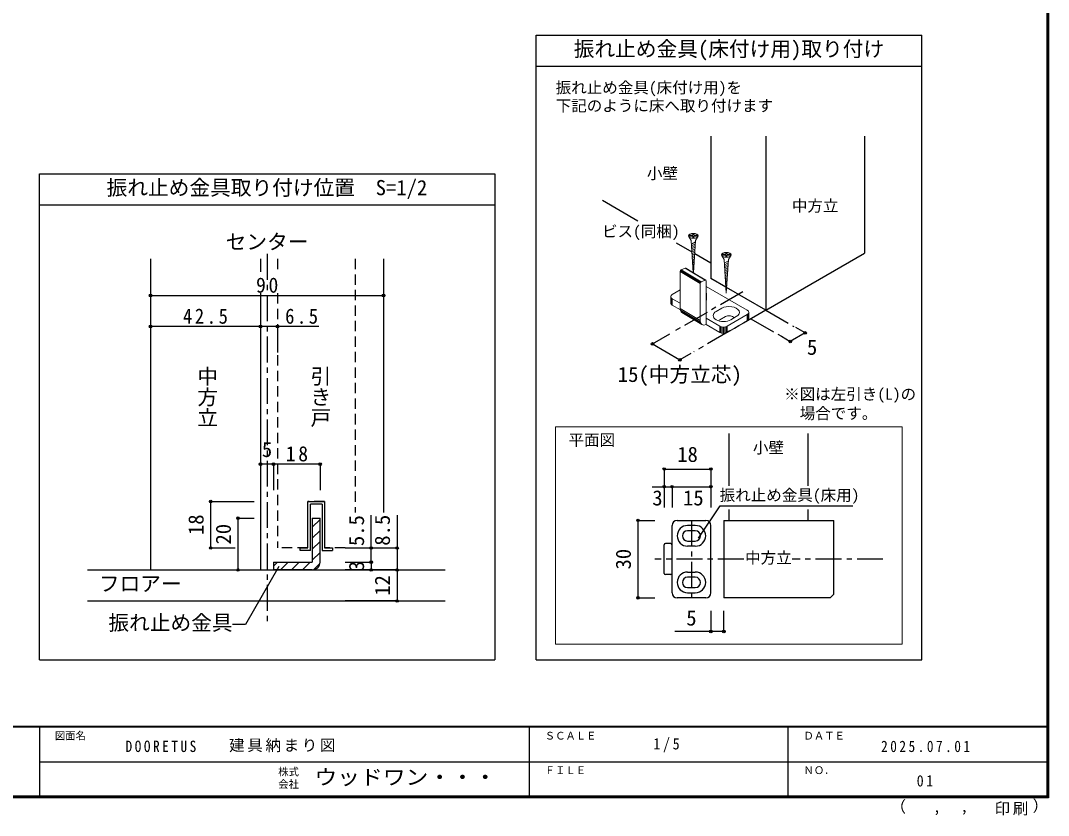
# Model space of a CAD drawing. Units: millimetres at full size, sheet at 1:5, with parts at other scales. Extents: x -973 to 977, y -718 to 696.
# Drawn here: x -17 to 977, y -718 to 51 of the extents above; entities that cross this region are included whole.
import ezdxf
from ezdxf.enums import TextEntityAlignment as Align

# ---------------------------------------------------------------- set-up
doc = ezdxf.new("R2010")
doc.units = ezdxf.units.MM
doc.header["$LTSCALE"] = 5
doc.header["$PDMODE"] = 32
doc.header["$PDSIZE"] = 2.5
doc.linetypes.add('CHAIN1', pattern=[8, 5, -1, 1, -1])
doc.linetypes.add('DASHED2', pattern=[3, 2, -1])
for name, color, linetype in [('0-6_扉', 6, 'Continuous'), ('0-A_文字', 7, 'Continuous'), ('0-B_寸法', 7, 'Continuous'), ('1-1_通り芯', 4, 'CHAIN1'), ('1-3_仕上げ', 2, 'Continuous'), ('1-4_枠', 3, 'Continuous'), ('1-6_扉', 7, 'DASHED2'), ('1-7_金物', 7, 'Continuous'), ('1-A_文字', 7, 'Continuous'), ('1-B_寸法', 7, 'Continuous'), ('F-0_補助線', 7, 'Continuous'), ('F-1_枠', 6, 'Continuous'), ('F-A_文字', 7, 'Continuous')]:
    doc.layers.add(name, color=color, linetype=linetype)
doc.layers.add('0-7_金物', color=7, linetype='Continuous', lineweight=18)
doc.styles.add('@ＭＳ ゴシック', font='')
doc.styles.add('ＭＳ ゴシック', font='')
doc.styles.get('@ＭＳ ゴシック').set_extended_font_data('@MS Gothic')
doc.styles.get('ＭＳ ゴシック').set_extended_font_data('MS Gothic')

msp = doc.modelspace()

# ---------------------------------------------------------------- linework, layer by layer
at = {"layer": '0-6_扉', "color": 2}
for p, q in [((650.484, -60.971), (650.484, -198.71)), ((703.517, -60.971), (703.517, -229.329)), ((798.976, -60.971), (798.976, -174.215)), ((703.517, -229.329), (798.976, -174.215)), ((664.981, -207.08), (650.484, -198.71)), ((703.517, -229.329), (665.706, -207.498))]:
    msp.add_line(p, q, dxfattribs=at)
at = {"layer": '0-6_扉', "color": 7}
for p, q in [((545.76, -122.938), (580.053, -142.737)), ((617.092, -164.122), (632.107, -172.791)), ((634.863, -174.382), (650.484, -183.401))]:
    msp.add_line(p, q, dxfattribs=at)
at = {"layer": '0-7_金物'}
for p, q in [((629.552, -158.608), (631.377, -161.767)), ((629.658, -156.836), (629.658, -157.87)), ((629.658, -156.836), (633.021, -156.836)), ((629.658, -157.87), (633.021, -157.87)), ((633.021, -155.32), (634.055, -155.32)), ((633.021, -156.836), (633.021, -155.32)), ((633.021, -159.386), (633.021, -157.87)), ((634.055, -156.836), (634.055, -155.32)), ((634.055, -156.836), (637.418, -156.836)), ((634.055, -157.87), (637.418, -157.87)), ((634.055, -159.386), (634.055, -157.87)), ((637.523, -158.608), (635.699, -161.767)), ((637.418, -157.87), (637.418, -156.836)), ((633.45, -193.07), (631.377, -161.767)), ((635.594, -163.342), (631.63, -165.586)), ((635.486, -164.97), (631.73, -167.097)), ((635.379, -166.598), (631.83, -168.607)), ((635.271, -168.226), (631.93, -170.118)), ((633.021, -159.386), (634.055, -159.386)), ((633.618, -193.17), (635.699, -161.767)), ((635.163, -169.854), (632.03, -171.628)), ((635.055, -171.483), (632.13, -173.138)), ((634.947, -173.111), (632.23, -174.649)), ((634.839, -174.739), (632.33, -176.159)), ((634.731, -176.367), (632.43, -177.67)), ((634.624, -177.995), (632.53, -179.18)), ((661.372, -176.979), (663.196, -180.139)), ((661.478, -175.207), (661.478, -176.241)), ((661.478, -175.207), (664.841, -175.207)), ((661.478, -176.241), (664.841, -176.241)), ((664.841, -173.691), (665.874, -173.691)), ((664.841, -175.207), (664.841, -173.691)), ((664.841, -177.757), (664.841, -176.241)), ((664.841, -177.757), (665.874, -177.757)), ((665.874, -175.207), (665.874, -173.691)), ((665.874, -175.207), (669.237, -175.207)), ((665.874, -176.241), (669.237, -176.241)), ((665.874, -177.757), (665.874, -176.241)), ((669.343, -176.979), (667.518, -180.139)), ((669.237, -176.241), (669.237, -175.207)), ((634.516, -179.623), (632.63, -180.691)), ((634.408, -181.251), (632.73, -182.201)), ((634.3, -182.879), (632.83, -183.711)), ((634.192, -184.508), (632.931, -185.222)), ((634.084, -186.136), (633.031, -186.732)), ((633.976, -187.764), (633.131, -188.243)), ((665.357, -212.757), (663.196, -180.139)), ((667.414, -181.713), (663.449, -183.958)), ((667.306, -183.341), (663.55, -185.468)), ((667.198, -184.969), (663.65, -186.978)), ((667.091, -186.597), (663.75, -188.489)), ((666.983, -188.226), (663.85, -189.999)), ((665.357, -212.757), (667.518, -180.139)), ((620.883, -191.896), (620.883, -227.619)), ((640.167, -203.386), (620.883, -191.896)), ((640.199, -203.093), (620.916, -191.602)), ((640.295, -202.791), (621.011, -191.301)), ((640.447, -202.503), (621.164, -191.013)), ((640.645, -202.248), (621.362, -190.757)), ((640.876, -202.043), (621.593, -190.552)), ((621.841, -190.412), (625.671, -188.805)), ((641.124, -201.902), (621.841, -190.412)), ((645.202, -200.228), (625.919, -188.737)), ((645.433, -200.239), (626.15, -188.749)), ((645.632, -200.328), (626.348, -188.838)), ((633.868, -189.392), (633.231, -189.753)), ((633.761, -191.02), (633.331, -191.263)), ((666.875, -189.854), (663.95, -191.51)), ((666.767, -191.482), (664.05, -193.02)), ((666.659, -193.11), (664.15, -194.53)), ((666.551, -194.738), (664.25, -196.041)), ((666.443, -196.366), (664.35, -197.551)), ((666.335, -197.994), (664.45, -199.062)), ((645.912, -243.195), (645.912, -200.976)), ((685.687, -229.416), (645.912, -206.452)), ((666.228, -199.623), (664.55, -200.572)), ((666.12, -201.251), (664.65, -202.083)), ((666.012, -202.879), (664.75, -203.593)), ((665.904, -204.507), (664.85, -205.103)), ((665.796, -206.135), (664.95, -206.614)), ((665.688, -207.763), (665.051, -208.124)), ((611.744, -216.148), (611.744, -222.272)), ((611.914, -216.895), (611.914, -223.019)), ((612.414, -217.592), (612.414, -223.715)), ((613.208, -214.107), (620.883, -209.676)), ((613.208, -218.19), (613.208, -224.313)), ((620.883, -222.621), (613.208, -218.19)), ((646.189, -213.086), (646.189, -219.21)), ((665.58, -209.391), (665.151, -209.635)), ((620.987, -228.804), (613.208, -224.313)), ((655.635, -230.437), (660.938, -227.375)), ((640.362, -240.709), (621.079, -229.218)), ((640.936, -242.035), (621.653, -230.544)), ((641.849, -242.997), (622.566, -231.506)), ((659.17, -244.726), (645.912, -237.071)), ((664.474, -235.54), (659.17, -238.602)), ((685.687, -233.499), (666.241, -244.726)), ((669.777, -238.602), (675.08, -235.54)), ((685.687, -233.499), (685.687, -239.623)), ((686.481, -232.901), (686.481, -239.025)), ((686.981, -232.205), (686.981, -238.329)), ((687.151, -231.458), (687.151, -237.581)), ((659.17, -250.849), (645.912, -243.195)), ((659.17, -244.726), (659.17, -250.849)), ((660.206, -245.184), (660.206, -251.308)), ((661.412, -245.473), (661.412, -251.597)), ((662.706, -245.571), (662.706, -251.695)), ((664, -245.473), (664, -251.597)), ((665.206, -245.184), (665.206, -251.308)), ((685.687, -239.623), (666.241, -250.849)), ((666.241, -244.726), (666.241, -250.849)), ((500.517, -342.079), (835.376, -342.079)), ((835.376, -342.079), (835.376, -552.197))]:
    msp.add_line(p, q, dxfattribs=at)
for points in [[(641.124, -201.902), (644.954, -200.295), (625.671, -188.805)], [(640.167, -203.386), (640.167, -239.11), (620.883, -227.619)], [(835.376, -552.197), (500.517, -552.197), (500.517, -342.079)]]:
    msp.add_lwpolyline(points, dxfattribs=at)
for centre in [(633.538, -157.353), (665.357, -175.724)]:
    msp.add_ellipse(centre, major_axis=(4.71, 0), ratio=0.5, dxfattribs=at)
for centre, major_axis, ratio, start_param, end_param in [((625.671, -189.887), (0.64, 1.074), 0.663414, 6.2296055, 7.0150037), ((621.841, -191.494), (0.64, 1.074), 0.663414, 0.7318184, 2.3026147), ((641.124, -202.985), (0.64, 1.074), 0.663414, 0.7318184, 2.3026147), ((644.954, -201.378), (0.64, 1.074), 0.663414, 5.4442074, 7.0150037), ((616.744, -216.148), (-5, 0), 0.57735, 5.4977871, 7.0685835), ((636.189, -213.086), (10, 0), 0.57735, 6.047146, 6.5192246), ((636.189, -219.21), (10, 0), 0.57735, 6.047146, 6.5192246), ((616.744, -222.272), (-5, 0), 0.57735, 6.2831853, 7.0685835), ((626.628, -225.209), (3.839, 6.443), 0.663414, 2.3026147, 3.0880129), ((668.009, -231.458), (10, 0), 0.57735, 5.4977871, 8.6393798), ((662.706, -234.52), (10, 0), 0.57735, 2.3561945, 5.4977871), ((668.009, -237.581), (5, 0), 0.57735, 0.2617994, 2.3561945), ((682.151, -231.458), (-5, 0), 0.57735, 2.3561945, 3.9269908), ((682.151, -237.581), (-5, 0), 0.57735, 2.3561945, 3.1415927), ((645.912, -236.7), (3.839, 6.443), 0.663414, 2.3026147, 3.873411), ((662.706, -240.643), (5, 0), 0.57735, 2.3561945, 2.7802255), ((662.706, -242.684), (-5, 0), 0.57735, 0.7853982, 2.3561945), ((662.706, -248.808), (-5, 0), 0.57735, 0.7853982, 2.3561945)]:
    msp.add_ellipse(centre, major_axis=major_axis, ratio=ratio, start_param=start_param, end_param=end_param, dxfattribs=at)
at = {"layer": '0-A_文字', "color": 3}
for p, q in [((481.653, 36.633), (854.365, 36.633)), ((481.653, -567.5), (481.653, 36.633)), ((854.365, -567.5), (854.365, 36.633)), ((481.653, 6.633), (854.365, 6.633)), ((1.653, -567.5), (1.653, -97.5)), ((1.653, -97.5), (441.653, -97.5)), ((441.653, -97.5), (441.653, -567.5)), ((1.653, -127.5), (441.653, -127.5)), ((1.653, -567.5), (441.653, -567.5)), ((481.653, -567.5), (854.365, -567.5))]:
    msp.add_line(p, q, dxfattribs=at)
at = {"layer": '0-A_文字', "color": 4}
for p, q in [((638.374, -449.741), (659.598, -418.374)), ((659.598, -418.374), (787.586, -418.374))]:
    msp.add_line(p, q, dxfattribs=at)
at = {"layer": '0-B_寸法', "color": 4, "linetype": 'CHAIN1'}
for p, q in [((681.42, -211.468), (612.849, -251.057)), ((703.517, -229.329), (634.052, -269.434)), ((689.222, -237.581), (718.619, -254.554)), ((703.517, -229.329), (730.623, -244.978))]:
    msp.add_line(p, q, dxfattribs=at)
at = {"layer": '0-B_寸法', "color": 4}
for p, q in [((741.554, -251.289), (732.583, -246.11)), ((594.065, -261.902), (610.708, -252.293)), ((718.619, -254.554), (727.26, -259.542)), ((741.554, -251.289), (727.26, -259.542)), ((594.065, -261.902), (620.581, -277.211)), ((631.039, -271.174), (620.581, -277.211))]:
    msp.add_line(p, q, dxfattribs=at)
at = {"layer": '0-B_寸法'}
for p in [(741.554, -251.289), (594.065, -261.902), (727.26, -259.542), (620.581, -277.211)]:
    msp.add_point(p, dxfattribs=at)
at = {"layer": '1-1_通り芯'}
msp.add_line((221.653, -174.852), (221.653, -532.789), dxfattribs=at)
at = {"layer": '1-3_仕上げ'}
for p, q in [((48.147, -480.443), (393.641, -480.443)), ((48.147, -510.443), (393.641, -510.443))]:
    msp.add_line(p, q, dxfattribs=at)
at = {"layer": '1-4_枠'}
for p, q in [((109.153, -179.652), (109.153, -480.443)), ((215.403, -179.652), (215.403, -192.298)), ((334.153, -179.652), (334.153, -424.849)), ((215.403, -212.817), (215.403, -480.443)), ((662.967, -432.479), (662.967, -507.479)), ((662.967, -432.479), (769.217, -432.479)), ((769.217, -503.944), (769.217, -432.479)), ((769.217, -503.944), (765.681, -507.479)), ((765.681, -507.479), (662.967, -507.479))]:
    msp.add_line(p, q, dxfattribs=at)
at = {"layer": '1-4_枠', "color": 7}
for p, q in [((667.967, -348.529), (667.967, -399.102)), ((744.217, -348.529), (744.217, -399.102)), ((667.967, -422.07), (667.967, -432.479)), ((744.217, -422.07), (744.217, -432.479))]:
    msp.add_line(p, q, dxfattribs=at)
at = {"layer": '1-4_枠', "color": 4, "linetype": 'CHAIN1'}
for p, q in [((631.717, -432.479), (631.717, -507.479)), ((682.316, -469.979), (596.263, -469.979)), ((816.717, -469.979), (729.041, -469.979))]:
    msp.add_line(p, q, dxfattribs=at)
at = {"layer": '1-6_扉'}
for p, q in [((231.653, -179.652), (231.653, -192.298)), ((306.653, -179.652), (306.653, -424.849)), ((231.653, -212.817), (231.653, -459.193)), ((261.028, -459.193), (261.028, -414.193)), ((277.278, -414.193), (261.028, -414.193)), ((277.278, -414.193), (277.278, -459.193)), ((261.028, -459.193), (231.653, -459.193)), ((297.278, -459.193), (277.278, -459.193))]:
    msp.add_line(p, q, dxfattribs=at)
at = {"layer": '1-7_金物'}
for p, q in [((261.028, -459.193), (261.028, -414.193)), ((261.028, -414.193), (277.278, -414.193)), ((263.528, -461.693), (263.528, -416.693)), ((274.778, -416.693), (263.528, -416.693)), ((274.778, -416.693), (274.778, -461.693)), ((277.278, -414.193), (277.278, -459.193)), ((617.967, -432.479), (645.467, -432.479)), ((612.967, -502.479), (612.967, -437.479)), ((635.467, -437.479), (627.967, -437.479)), ((635.467, -442.479), (627.967, -442.479)), ((650.467, -502.479), (650.467, -437.479)), ((605.467, -483.729), (605.467, -456.229)), ((611.717, -454.979), (606.717, -454.979)), ((627.967, -452.479), (635.467, -452.479)), ((253.528, -459.193), (261.028, -459.193)), ((253.528, -461.693), (253.528, -459.193)), ((263.528, -461.693), (253.528, -461.693)), ((274.778, -461.693), (284.778, -461.693)), ((277.278, -459.193), (284.778, -459.193)), ((284.778, -459.193), (284.778, -461.693)), ((635.467, -457.479), (627.967, -457.479)), ((611.717, -484.979), (606.717, -484.979)), ((627.967, -482.479), (635.467, -482.479)), ((635.467, -487.479), (627.967, -487.479)), ((627.967, -497.479), (635.467, -497.479)), ((627.967, -502.479), (635.467, -502.479)), ((645.467, -507.479), (617.967, -507.479))]:
    msp.add_line(p, q, dxfattribs=at)
at = {"layer": '1-7_金物', "color": 3}
for p, q in [((265.403, -430.443), (272.903, -430.443)), ((265.403, -430.443), (265.403, -472.943)), ((272.903, -472.943), (272.903, -430.443)), ((227.903, -472.943), (227.903, -480.443)), ((227.903, -472.943), (265.403, -472.943)), ((265.403, -480.443), (227.903, -480.443))]:
    msp.add_line(p, q, dxfattribs=at)
at = {"layer": '1-7_金物', "color": 4}
for p, q in [((265.403, -439.149), (272.903, -431.649)), ((265.403, -449.755), (272.903, -442.255)), ((265.403, -460.362), (272.903, -452.862)), ((265.403, -470.968), (272.903, -463.468)), ((227.903, -476.649), (231.609, -472.943)), ((234.716, -480.443), (242.216, -472.943)), ((245.323, -480.443), (252.822, -472.943)), ((255.929, -480.443), (263.429, -472.943)), ((266.638, -480.341), (272.803, -474.175))]:
    msp.add_line(p, q, dxfattribs=at)
at = {"layer": '1-7_金物'}
for centre, radius, start, end in [((617.967, -437.479), 5, 90, 180), ((645.467, -437.479), 5, 0, 90), ((627.967, -447.479), 10, 90, 270), ((627.967, -447.479), 5, 90, 270), ((635.467, -447.479), 10, 270, 90), ((635.467, -447.479), 5, 270, 90), ((606.717, -456.229), 1.25, 90, 180), ((611.717, -456.229), 1.25, 0, 90), ((606.717, -483.729), 1.25, 180, 270), ((611.717, -483.729), 1.25, 270, 0), ((627.967, -492.479), 10, 90, 270), ((635.467, -492.479), 10, 270, 90), ((627.967, -492.479), 5, 90, 270), ((635.467, -492.479), 5, 270, 90), ((617.967, -502.479), 5, 180, 270), ((645.467, -502.479), 5, 270, 0)]:
    msp.add_arc(centre, radius, start, end, dxfattribs=at)
at = {"layer": '1-7_金物', "color": 3}
msp.add_arc((265.403, -472.943), 7.5, 270, 0, dxfattribs=at)
at = {"layer": '1-A_文字'}
for p, q in [((233.203, -477.231), (200.911, -533.162)), ((200.911, -533.162), (188.411, -533.162))]:
    msp.add_line(p, q, dxfattribs=at)
at = {"layer": '1-B_寸法', "color": 4}
for p, q in [((109.153, -215.081), (334.153, -215.081)), ((215.403, -245.081), (109.153, -245.081)), ((109.153, -245.081), (109.153, -270.081)), ((215.403, -245.081), (215.403, -270.081)), ((271.653, -245.081), (215.403, -245.081)), ((231.653, -245.081), (231.653, -270.081)), ((227.903, -378.167), (215.403, -378.167)), ((215.403, -378.167), (215.403, -403.167)), ((272.903, -378.167), (227.903, -378.167)), ((227.903, -378.167), (227.903, -403.167)), ((272.903, -378.167), (272.903, -403.167)), ((605.467, -382.871), (605.467, -399.979)), ((593.902, -399.979), (612.967, -399.979)), ((605.467, -399.979), (605.467, -419.979)), ((612.967, -399.979), (650.467, -399.979)), ((612.967, -399.979), (612.967, -419.979)), ((650.467, -399.979), (650.467, -419.979)), ((167.207, -414.193), (209.153, -414.193)), ((167.207, -459.193), (167.207, -414.193)), ((193.623, -480.443), (193.623, -430.443)), ((193.623, -430.443), (209.153, -430.443)), ((322.278, -472.943), (322.278, -427.349)), ((347.278, -427.349), (347.278, -480.443)), ((167.207, -459.193), (190.987, -459.193)), ((297.278, -459.193), (347.278, -459.193)), ((193.623, -480.443), (209.153, -480.443)), ((347.278, -480.443), (297.278, -480.443)), ((580.084, -507.479), (596.263, -507.479)), ((650.467, -519.979), (650.467, -539.995)), ((662.967, -539.995), (662.967, -519.979)), ((662.967, -539.995), (615.589, -539.995))]:
    msp.add_line(p, q, dxfattribs=at)
for points in [[(605.467, -382.871), (650.467, -382.871), (650.467, -399.979)], [(580.084, -507.479), (580.084, -432.479), (596.263, -432.479)], [(297.278, -472.943), (322.278, -472.943), (322.278, -480.443)], [(347.278, -480.443), (347.278, -510.443), (297.278, -510.443)]]:
    msp.add_lwpolyline(points, dxfattribs=at)
at = {"layer": '1-B_寸法'}
for p in [(109.153, -215.081), (334.153, -215.081), (109.153, -245.081), (215.403, -245.081), (231.653, -245.081), (215.403, -378.167), (227.903, -378.167), (272.903, -378.167), (605.467, -382.871), (650.467, -382.871), (605.467, -399.979), (612.967, -399.979), (650.467, -399.979), (167.207, -414.193), (193.623, -430.443), (580.084, -432.479), (167.207, -459.193), (322.278, -459.193), (347.278, -459.193), (322.278, -472.943), (193.623, -480.443), (322.278, -480.443), (347.278, -480.443), (580.084, -507.479), (347.278, -510.443), (650.467, -539.995), (662.967, -539.995)]:
    msp.add_point(p, dxfattribs=at)
at = {"layer": 'F-1_枠'}
for p, q in [((974.986, 695.833), (974.986, -700.833)), ((975.82, 695.833), (975.82, -700.833)), ((976.653, 695.833), (976.653, -700.833)), ((976.653, -631.667), (-973.347, -631.667)), ((976.653, -632.5), (-973.347, -632.5)), ((1.653, -632.5), (1.653, -699.167)), ((474.986, -632.5), (474.986, -699.167)), ((724.986, -632.5), (724.986, -699.167)), ((1.653, -665.833), (974.986, -665.834)), ((976.653, -699.167), (-973.347, -699.167)), ((976.653, -700), (-973.347, -700)), ((976.653, -700.833), (-973.347, -700.833))]:
    msp.add_line(p, q, dxfattribs=at)

# ---------------------------------------------------------------- texts
at = {"layer": '0-A_文字', "style": 'ＭＳ ゴシック'}
for s, height, p in [('振れ止め金具(床付け用)取り付け', 14.66, (518.009, 11.633)), ('振れ止め金具(床付け用)を', 11, (500.562, -22.826)), ('下記のように床へ取り付けます', 11, (500.562, -40.362)), ('小壁', 11, (588.671, -105.743)), ('振れ止め金具取り付け位置\u3000S=1/2', 14.66, (66.653, -122.5)), ('中方立', 11, (728.746, -137.19)), ('平面図', 11, (512.959, -363.556)), ('小壁', 11, (691.092, -370.987)), ('中方立', 11, (683.592, -477.479))]:
    msp.add_text(s, height=height, dxfattribs=at).set_placement(p, align=Align.BOTTOM_LEFT)
at = {"layer": '0-B_寸法', "style": 'ＭＳ ゴシック'}
for s, height, p in [('ビス(同梱)', 11, (545.285, -161.867)), ('5', 14.66, (743.325, -276.859)), ('15(中方立芯)', 14.66, (560.581, -303.072)), ('※図は左引き(L)の', 11, (721.315, -319.218)), ('\u3000場合です。', 11, (721.315, -337.799))]:
    msp.add_text(s, height=height, dxfattribs=at).set_placement(p, align=Align.BOTTOM_LEFT)
at = {"layer": '1-A_文字', "style": 'ＭＳ ゴシック'}
for s, height, p in [('センター', 14.66, (181.653, -174.852)), ('振れ止め金具(床用)', 11, (659.002, -416.875)), ('フロアー', 14.66, (59.16, -505.443)), ('振れ止め金具', 14.66, (68.411, -543.162))]:
    msp.add_text(s, height=height, dxfattribs=at).set_placement(p, align=Align.BOTTOM_LEFT)
at = {"layer": '1-A_文字', "style": '@ＭＳ ゴシック'}
for s, p in [('中方立', (152.278, -283.011)), ('引き戸', (261.653, -283.011))]:
    msp.add_text(s, height=14.66, rotation=270, dxfattribs=at).set_placement(p, align=Align.BOTTOM_LEFT)
at = {"layer": '1-B_寸法', "style": 'ＭＳ ゴシック'}
for s, p in [('5', (216.653, -375.667)), ('18', (617.967, -380.371)), ('3', (593.902, -422.479)), ('15', (623.592, -422.479)), ('5', (626.717, -538.607))]:
    msp.add_text(s, height=14.66, dxfattribs=at).set_placement(p, align=Align.BOTTOM_LEFT)
for s, p in [('18', (164.707, -446.693)), ('20', (191.123, -455.843)), ('5.5', (319.778, -457.349)), ('8.5', (344.778, -456.991)), ('30', (577.584, -479.979)), ('3', (319.778, -481.693)), ('12', (344.778, -505.443))]:
    msp.add_text(s, height=14.66, rotation=90, dxfattribs=at).set_placement(p, align=Align.BOTTOM_LEFT)
at = {"layer": '1-B_寸法', "char_height": 14.66, "attachment_point": 7, "style": 'ＭＳ ゴシック'}
for s, insert in [('\\T1.27;\\W0.95;90', (211.028, -212.581)), ('\\T1.28;\\W0.9;42.5', (140.403, -242.581)), ('\\T1.27;\\W0.9;6.5', (239.153, -242.581)), ('\\T1.27;\\W0.95;18', (239.778, -375.667))]:
    msp.add_mtext(s, dxfattribs=dict(at, insert=insert))
at = {"layer": 'F-0_補助線', "char_height": 11, "attachment_point": 7, "style": 'ＭＳ ゴシック'}
for s, insert in [('\\T1.39;\\W0.85;DOORETUS', (84.986, -656.667)), ('\\T1.17;建具納まり図', (184.986, -656.667))]:
    msp.add_mtext(s, dxfattribs=dict(at, insert=insert))
at = {"layer": 'F-A_文字', "style": 'ＭＳ ゴシック'}
for s, height, p in [('図面名', 7.331, (16.653, -646.667)), ('ＳＣＡＬＥ', 7.331, (489.986, -646.667)), ('ＤＡＴＥ', 7.331, (739.986, -646.667)), ('株式', 7.331, (232.486, -681.5)), ('ＦＩＬＥ', 7.331, (489.986, -680)), ('ＮＯ．', 7.331, (739.986, -680.001)), ('会社', 7.331, (232.486, -693.5)), ('（', 11, (823.992, -718.052)), ('）', 11, (961.387, -717.355)), (',', 11, (865.199, -718.052)), (',', 11, (891.686, -717.588))]:
    msp.add_text(s, height=height, dxfattribs=at).set_placement(p, align=Align.BOTTOM_LEFT)
at = {"layer": 'F-A_文字', "style": 'ＭＳ ゴシック', "width": 1.1}
msp.add_text('ウッドワン・・・', height=14.66, dxfattribs=at).set_placement((267.486, -692.5), align=Align.BOTTOM_LEFT)
at = {"layer": 'F-A_文字', "char_height": 11, "attachment_point": 7, "style": 'ＭＳ ゴシック'}
for s, insert in [('\\T1.38;\\W0.9;1/5', (594.986, -656.667)), ('\\T1.39;\\W0.85;2025.07.01', (814.986, -656.667)), ('\\T1.36;\\W0.9;01', (849.361, -690.001)), ('\\T1.17;印刷', (924.678, -717.82))]:
    msp.add_mtext(s, dxfattribs=dict(at, insert=insert))

doc.saveas('drawing.dxf')
